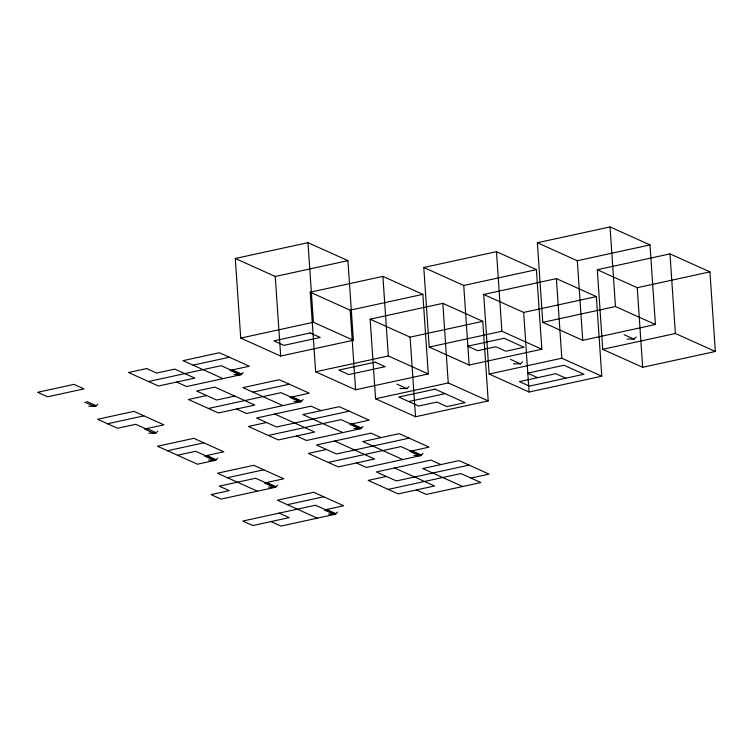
<?xml version="1.0" encoding="UTF-8"?>
<svg xmlns="http://www.w3.org/2000/svg" width="753" height="753" viewBox="0 0 753 753"><rect width="100%" height="100%" fill="white"/><g stroke="black" fill="none" stroke-linecap="round" stroke-linejoin="round"><path stroke-width="1.13" d="M97.824 404.21L95.772 406.328L88.732 406.196M157.754 431.187L155.702 433.295L148.661 433.163M243.191 372.566L241.148 374.674L186.631 386.543L176.644 382.053M217.683 458.153L215.631 460.262L197.465 464.224L157.509 446.247L193.85 438.331L223.82 451.819L205.644 455.772M303.12 399.532L301.078 401.65L246.56 413.519L236.574 409.02M277.612 485.12L275.56 487.238L221.053 499.107L211.056 494.608L229.232 490.655L219.245 486.156L255.587 478.249L275.56 487.238L268.52 487.097M363.05 426.499L361.007 428.617L306.49 440.486L296.503 435.987M399.881 388.473L406.912 388.604L408.964 386.496M337.542 512.087L335.49 514.205L280.982 526.074L270.986 521.575M422.979 453.475L420.936 455.584L366.419 467.453L356.433 462.963M513.452 363.746L520.492 363.878L522.535 361.769M627.023 339.019L634.064 339.151L636.106 337.043M235.303 258.495L307.986 242.664L347.942 260.651L353.364 340.243L280.681 356.065L240.725 338.088L235.303 258.495L275.25 276.473L347.942 260.651M310.208 292.202L382.901 276.379L422.847 294.357L428.278 373.949L355.595 389.781L315.639 371.803L310.208 292.202L350.164 310.18L422.847 294.357M423.779 267.475L496.472 251.653L536.418 269.63L541.849 349.223L469.166 365.054L429.21 347.077L423.779 267.475L463.735 285.462L536.418 269.63M537.36 242.748L610.043 226.926L649.99 244.904L655.421 324.505L582.737 340.328L542.781 322.35L537.36 242.748L577.306 260.736L649.99 244.904M240.725 338.088L313.408 322.265L353.364 340.243M370.137 319.178L442.83 303.346L482.777 321.324L488.208 400.925L415.524 416.748L375.568 398.77L370.137 319.178L410.093 337.156L482.777 321.324M483.708 294.451L556.401 278.619L596.348 296.607L601.779 376.199L529.095 392.021L489.139 374.043L483.708 294.451L523.664 312.429L596.348 296.607M597.289 269.725L669.972 253.893L709.928 271.88L715.35 351.472L642.667 367.295L602.711 349.317L597.289 269.725L637.236 287.702L709.928 271.88M193.013 365.149L229.354 357.233M148.482 381.517L221.166 365.685L241.148 374.674L234.108 374.542M231.162 370.184L249.328 366.222L219.368 352.743L183.026 360.649L222.973 378.637M206.604 395.532L188.438 399.495L218.398 412.973L254.749 405.067L214.793 387.089L196.618 391.042L216.6 400.031L234.767 396.078M315.639 371.803L388.322 355.971L428.278 373.949M429.21 347.077L501.893 331.245L541.849 349.223M542.781 322.35L615.465 306.518L655.421 324.505M107.566 423.77L143.908 415.854M252.942 392.115L289.284 384.209M208.412 408.484L281.104 392.661L301.078 401.65L294.037 401.509M291.091 397.151L309.257 393.198L279.297 379.71L242.955 387.626L282.902 405.603M266.534 422.508L248.368 426.462L278.328 439.95L314.679 432.034L274.723 414.056M375.568 398.77L448.251 382.948L488.208 400.925M489.139 374.043L561.823 358.221L601.779 376.199M602.711 349.317L675.394 333.494L715.35 351.472M167.495 450.736L203.837 442.82M349.213 411.176L276.53 426.998L256.547 418.009L311.064 406.14L321.051 410.639M408.719 401.556L445.061 393.64M177.482 455.236L195.658 451.273L215.631 460.262L208.59 460.13M268.341 435.45L341.034 419.628L361.007 428.617L353.966 428.485M351.02 424.118L369.186 420.165L339.226 406.676L302.885 414.592L342.831 432.57M326.473 449.475L308.297 453.428L338.257 466.916L374.608 459.001L334.652 441.023M227.425 477.703L263.766 469.797M409.143 438.142L336.459 453.965L316.476 444.976L370.994 433.107L380.98 437.606M328.27 462.417L400.963 446.595L420.936 455.584L413.896 455.452M265.574 482.739L283.749 478.786L253.78 465.298L217.438 473.213L257.394 491.191M410.95 451.094L429.116 447.131L399.156 433.653L362.814 441.559L402.761 459.537M386.402 476.442L368.226 480.405L398.186 493.883L434.537 485.977L394.581 467.99M287.354 504.679L323.696 496.764M469.072 465.109L396.389 480.941L376.406 471.952L430.923 460.083L440.91 464.573M388.2 489.394L460.892 473.562L480.866 482.551L426.349 494.42L416.362 489.93M325.503 509.706L343.679 505.752L313.709 492.264L277.368 500.18L317.324 518.158M470.879 478.061L489.045 474.108L459.085 460.62L422.744 468.535L462.69 486.513M328.449 514.073L335.49 514.205L315.516 505.216L242.833 521.038L252.82 525.538L289.161 517.622L279.175 513.122M624.068 334.661L634.064 339.151M565.785 378.194L555.789 373.704L519.448 381.611L529.434 386.11L583.952 374.241L563.978 365.252L527.637 373.168L537.623 377.658M510.496 359.388L520.492 363.878M396.925 384.115L406.912 388.604M232.291 369.939L241.657 374.147M292.22 396.906L301.586 401.123M352.15 423.873L361.515 428.09M412.079 450.84L421.445 455.057M230.023 370.429L239.388 374.646M289.952 397.396L299.317 401.613M349.881 424.372L359.247 428.579M409.811 451.339L419.176 455.556M86.924 401.584L96.29 405.801M146.854 428.551L156.219 432.768M206.783 455.527L216.149 459.735M266.713 482.494L276.078 486.711M326.642 509.461L336.007 513.678M84.647 402.083L94.012 406.291M144.576 429.05L153.941 433.267M204.505 456.017L213.871 460.234M264.444 482.984L273.8 487.2M324.374 509.96L333.73 514.167M669.972 253.893L675.394 333.494M637.236 287.702L642.667 367.295M610.043 226.926L615.465 306.518M577.306 260.736L582.737 340.328M556.401 278.619L561.823 358.221M523.664 312.429L529.095 392.021M496.472 251.653L501.893 331.245M463.735 285.462L469.166 365.054M442.83 303.346L448.251 382.948M410.093 337.156L415.524 416.748M382.901 276.379L388.322 355.971M350.164 310.18L355.595 389.781M307.986 242.664L313.408 322.265M275.25 276.473L280.681 356.065M73.992 384.388L37.65 392.304L47.637 396.803L83.978 388.887L73.992 384.388M146.675 368.565L128.509 372.519L158.469 386.007L194.82 378.091L174.837 369.102L156.671 373.064L146.675 368.565M310.227 332.958L273.876 340.874L283.872 345.363L320.213 337.457L310.227 332.958M133.921 411.364L97.579 419.27L117.553 428.259L135.728 424.306L145.715 428.805L163.89 424.843L133.921 411.364M375.145 362.174L338.803 370.09L348.79 374.589L385.131 366.673L375.145 362.174M504.049 338.285L467.707 346.192L477.694 350.691L495.86 346.738L505.856 351.227L524.022 347.274L504.049 338.285M435.074 389.15L398.732 397.057L418.706 406.046L436.881 402.093L446.868 406.592L465.043 402.629L435.074 389.15"/></g></svg>
